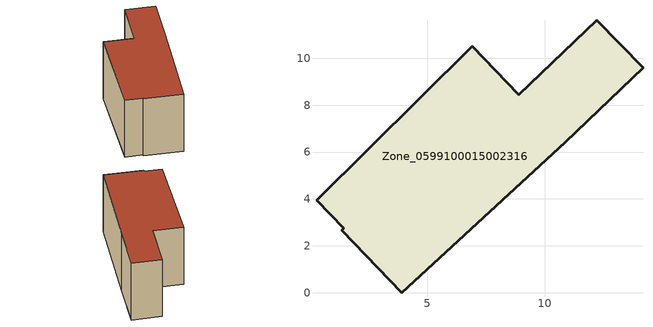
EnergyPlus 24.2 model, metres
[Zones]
Zone_0599100015002316
 floor ground (C_G): 0.28,3.94 6.92,10.51 8.89,8.44 12.22,11.62 14.19,9.59 10.87,6.42 3.9,0 1.35,2.67 1.44,2.75 z0.88
 wall outside (C_F): 14.19,9.59 12.22,11.62 8.89,8.44 6.92,10.51 0.28,3.94 1.44,2.75 1.35,2.67 3.9,0 10.87,6.42 14.19,9.59 z0.88:7.05
 roof outside (C_R): 6.92,10.51 0.28,3.94 1.44,2.75 1.35,2.67 3.9,0 10.87,6.42 14.19,9.59 12.22,11.62 8.89,8.44 z7.05
[BUILDING]
Pand.0599100015002316: North Axis=0; Terrain=City; Loads Convergence Tolerance Value=0.04; Temperature Convergence Tolerance Value=0.4; Solar Distribution=FullExterior; Maximum Number of Warmup Days=25; Minimum Number of Warmup Days=1
[Site:Location]
Rotterdam.The.Hague.AP_ZH_NLD Design_Conditions: Latitude=51.96; Longitude=4.45; Time Zone=1; Elevation=-4.5
[SITE:GROUNDTEMPERATURE:BUILDINGSURFACE]
18, 18, 18, 18, 18, 18, 18, 18, 18, 18, 18, 18
[MATERIAL] Thermal Absorptance=0.9; Solar Absorptance=0.7; Visible Absorptance=0.7
Name | Roughness | Thickness | Conductivity | Density | Specific Heat
G.TC.1975-1991 | MediumSmooth | 0.15 | 0.288461 | 540 | 1210
F.TC.1975-1991 | Rough | 0.3 | 0.230769 | 1920 | 840
R.TC.1975-1991 | MediumRough | 0.2 | 0.153846 | 1500 | 1000
[CONSTRUCTION]
C_G: G.TC.1975-1991
C_F: F.TC.1975-1991
C_R: R.TC.1975-1991
[ZONE]
Zone_0599100015002316: Type=1; Multiplier=1; Ceiling Height=Autocalculate; Volume=Autocalculate; Floor Area=autocalculate; Part of Total Floor Area=Yes
[ZONEINFILTRATION:DESIGNFLOWRATE]
Infil_Zone_0599100015002316: Zone or ZoneList or Space or SpaceList=Zone_0599100015002316; Schedule=AlwaysOn; Design Flow Rate Calculation Method=Flow/Area; Flow Rate per Floor Area=0.003; Constant Term Coefficient=1; Temperature Term Coefficient=0; Velocity Term Coefficient=0; Velocity Squared Term Coefficient=0
[HVACTEMPLATE:ZONE:IDEALLOADSAIRSYSTEM]
Zone_0599100015002316: Maximum Heating Supply Air Temperature=50; Minimum Cooling Supply Air Temperature=13; Maximum Heating Supply Air Humidity Ratio=0.0156; Minimum Cooling Supply Air Humidity Ratio=0.0077; Heating Limit=NoLimit; Cooling Limit=NoLimit; Dehumidification Control Type=ConstantSensibleHeatRatio; Cooling Sensible Heat Ratio=0.7; Dehumidification Setpoint=60; Humidification Control Type=None; Humidification Setpoint=30; Outdoor Air Method=None; Outdoor Air Flow Rate per Person=0.00944; Outdoor Air Flow Rate per Zone Floor Area=0; Outdoor Air Flow Rate per Zone=0; Demand Controlled Ventilation Type=None; Outdoor Air Economizer Type=NoEconomizer; Heat Recovery Type=None; Sensible Heat Recovery Effectiveness=0.7; Latent Heat Recovery Effectiveness=0.65
[ZONECONTROL:THERMOSTAT]
ThermostatControl_Zone_0599100015002316: Zone or ZoneList=Zone_0599100015002316; Control Type Schedule=DualSetpointControlType; Control 1=Thermostat_Zone_0599100015002316; Temperature Difference Between Cutout And Setpoint=0
[THERMOSTATSETPOINT:DUALSETPOINT]
Thermostat_Zone_0599100015002316: Heating Setpoint Temperature Schedule=HeatingSetpoint_Zone_0599100015002316; Cooling Setpoint Temperature Schedule=CoolingSetpoint_Zone_0599100015002316
[SCHEDULE:COMPACT]
HeatingSetpoint_Zone_0599100015002316: Through: 12/31, For: AllDays, Until: 24:00, 21
CoolingSetpoint_Zone_0599100015002316: Through: 12/31, For: AllDays, Until: 24:00, 24
DualSetpointControlType: Through: 12/31, For: AllDays, Until: 24:00, 4
AlwaysOn: Through: 12/31, For: AllDays, Until: 24:00, 1
